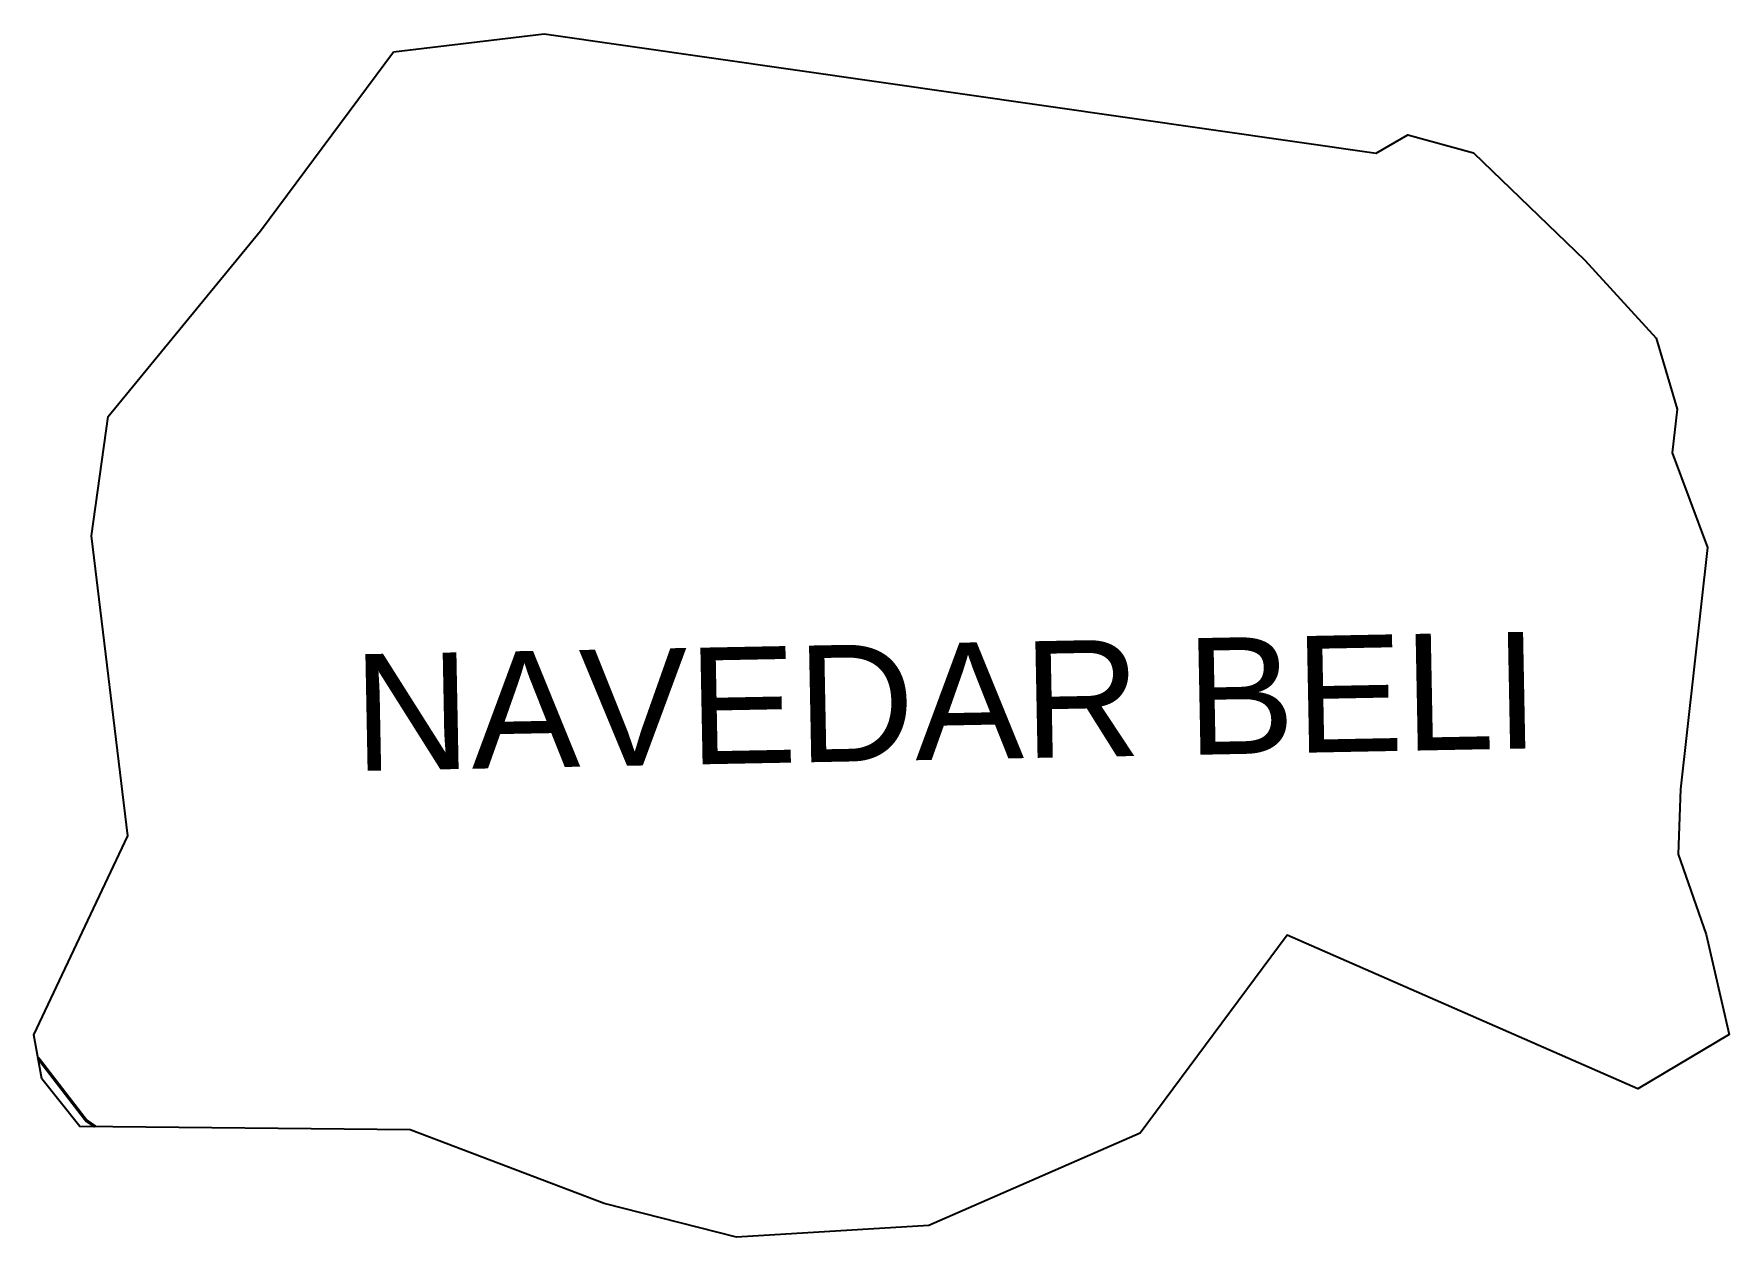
# Model space of a CAD drawing. Header units: metres. Extents: x 278094 to 279674, y 2060153 to 2061275.
import ezdxf

# ---------------------------------------------------------------- set-up
doc = ezdxf.new("R2010")
doc.units = ezdxf.units.M
for name, color, linetype in [('ddddd', 7, 'Continuous'), ('HAZARDS LINE', 1, 'Continuous'), ('village', 3, 'Continuous')]:
    doc.layers.add(name, color=color, linetype=linetype)
doc.styles.get("Standard").update_dxf_attribs({"font": 'simplex.shx'})

msp = doc.modelspace()

# ---------------------------------------------------------------- linework, layer by layer
at = {"layer": 'ddddd'}
msp.add_polyline3d([(278429, 2061257.9, 0), (278569.6, 2061274.8, 0), (279345.1, 2061163.7, 0), (279374.7, 2061180.6, 0), (279435.9, 2061163.9, 0), (279539.5, 2061063.8, 0), (279606, 2060991.2, 0), (279625.7, 2060924.8, 0), (279621.2, 2060884.3, 0), (279654, 2060795.9, 0), (279628.7, 2060570.8, 0), (279626.6, 2060510.1, 0), (279652.9, 2060435.3, 0), (279674.1, 2060341.8, 0), (279589.1, 2060291.2, 0), (279262.1, 2060434.5, 0), (279125.2, 2060250, 0), (278928, 2060163.9, 0), (278748.9, 2060153.1, 0), (278625.4, 2060184.3, 0), (278444.7, 2060253, 0), (278136.7, 2060256.2, 0), (278101.1, 2060300.5, 0), (278093.9, 2060341.7, 0), (278181.4, 2060527.3, 0), (278147.5, 2060806.7, 0), (278163, 2060918.1, 0), (278305.1, 2061091.2, 0), (278429, 2061257.9, 0)], close=True, dxfattribs=at)
at = {"layer": 'HAZARDS LINE', "lineweight": 0}
msp.add_lwpolyline([(278097.6, 2060320.2, 3, 3, 0), (278142.6, 2060261.8, 3, 3, 0), (278150.9, 2060256.1, 3, 3, 0)], format="xyseb", dxfattribs=at)
at = {"layer": 'village', "color": 4}
msp.add_polyline3d([(278429, 2061257.9, 0), (278569.6, 2061274.8, 0), (279345.1, 2061163.7, 0), (279374.7, 2061180.6, 0), (279435.9, 2061163.9, 0), (279539.5, 2061063.8, 0), (279606, 2060991.2, 0), (279625.7, 2060924.8, 0), (279621.2, 2060884.3, 0), (279654, 2060795.9, 0), (279628.7, 2060570.8, 0), (279626.6, 2060510.1, 0), (279652.9, 2060435.3, 0), (279674.1, 2060341.8, 0), (279589.1, 2060291.2, 0), (279262.1, 2060434.5, 0), (279125.2, 2060250, 0), (278928, 2060163.9, 0), (278748.9, 2060153.1, 0), (278625.4, 2060184.3, 0), (278444.7, 2060253, 0), (278136.7, 2060256.2, 0), (278101.1, 2060300.5, 0), (278093.9, 2060341.7, 0), (278181.4, 2060527.3, 0), (278147.5, 2060806.7, 0), (278163, 2060918.1, 0), (278305.1, 2061091.2, 0), (278429, 2061257.9, 0)], close=True, dxfattribs=at)

# ---------------------------------------------------------------- texts
at = {"layer": 'ddddd', "insert": (278390.4, 2060696.3), "char_height": 108.748, "attachment_point": 1, "rotation": 1.1028}
msp.add_mtext_dynamic_manual_height_columns('{\\fArial|b0|i0|c0|p34;NAVEDAR BELI}', width=1388.073, gutter_width=543.7, heights=[0], dxfattribs=at)

doc.saveas('drawing.dxf')
